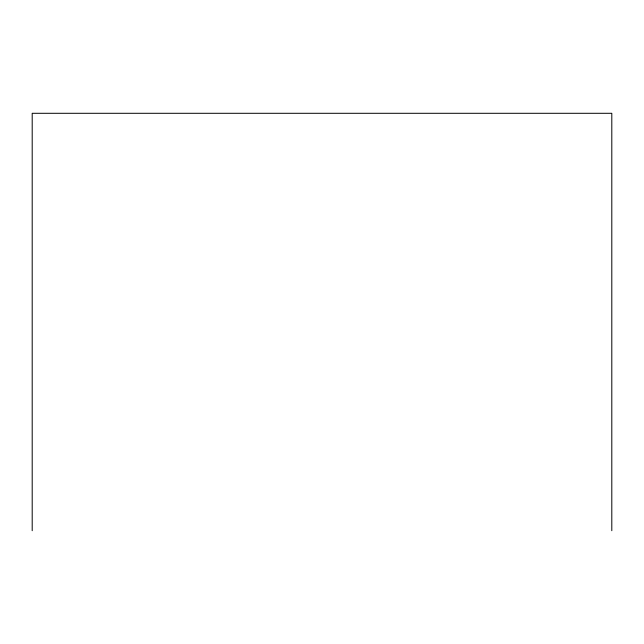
<?xml version="1.0" encoding="UTF-8"?>
<svg xmlns="http://www.w3.org/2000/svg" width="644" height="644" viewBox="0 0 644 644"><rect width="100%" height="100%" fill="white"/><g stroke="black" fill="none" stroke-linecap="round" stroke-linejoin="round"><path stroke-width="0.97" d="M611.8 530.704L611.8 113.296L32.2 113.296L32.2 530.704"/></g></svg>
